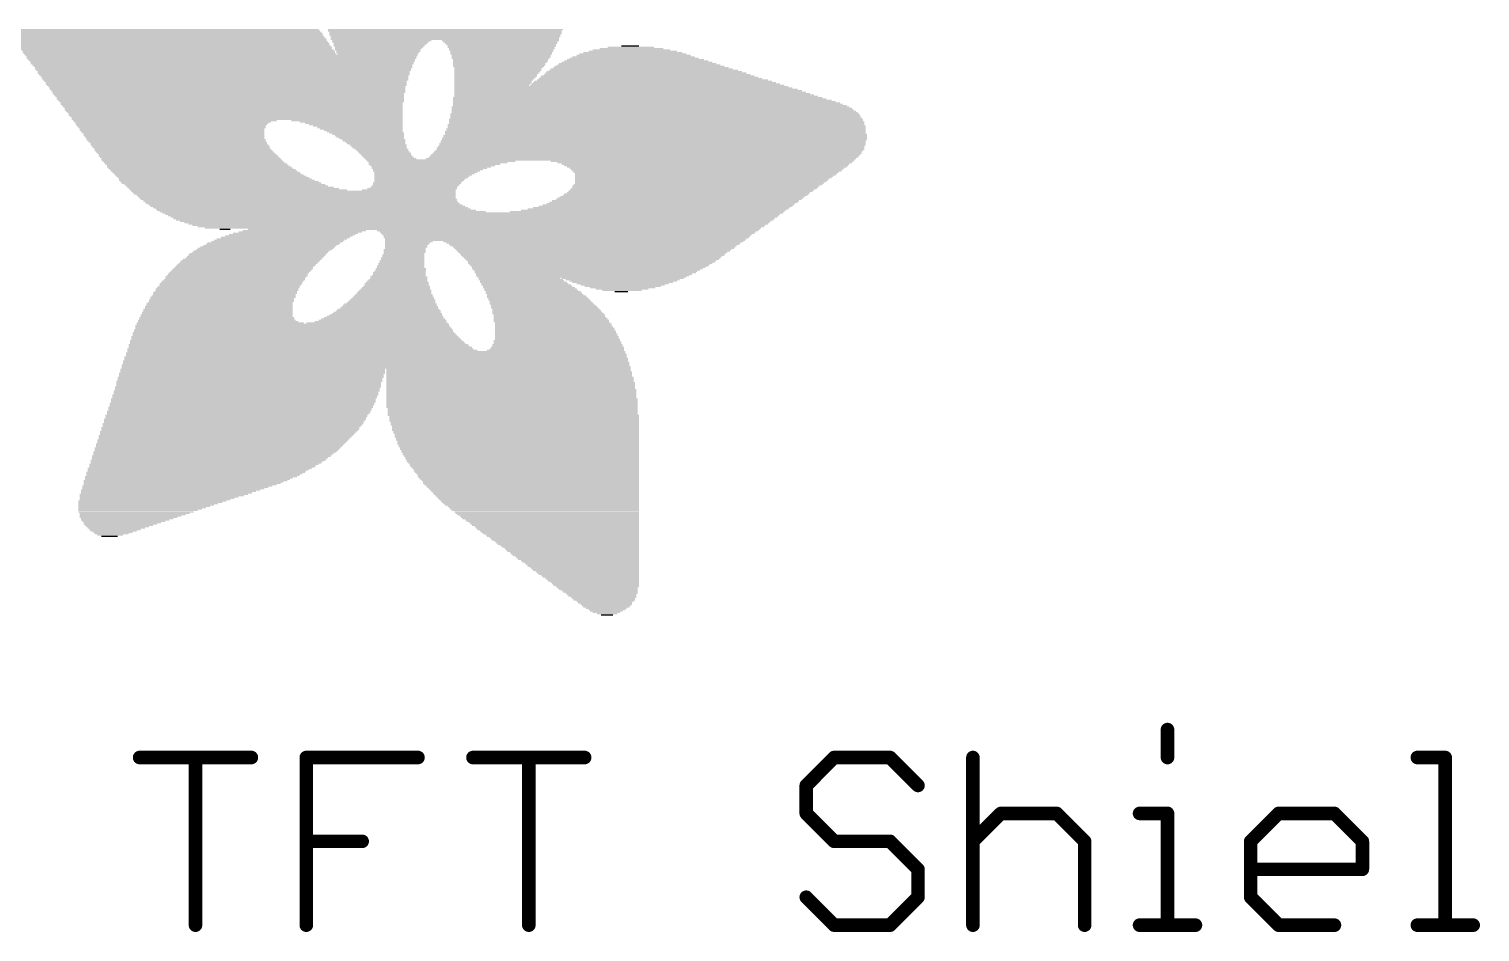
# Model space of a CAD drawing. Extents: x -6.2 to 68.6, y -7.7 to 53.3.
# Drawn here: x 4.11 to 12.25, y 4.32 to 9.38 of the extents above; entities that cross this region are included whole.
import ezdxf

# ---------------------------------------------------------------- set-up
doc = ezdxf.new("R2010")
doc.units = 0
doc.layers.add('21', color=253, linetype='CONTINUOUS')

# ---------------------------------------------------------------- blocks, each defined once
blk = doc.blocks.new('RECT')
blk.add_solid([(-0.5, -0.5), (0.5, -0.5), (-0.5, 0.5), (0.5, 0.5)])

msp = doc.modelspace()

# ---------------------------------------------------------------- linework, layer by layer
at = {"layer": '21', "const_width": 0.0762}
for points in [[(10.4969, 5.4535), (10.4969, 5.2967)], [(4.727, 5.2967), (5.3541, 5.2967)], [(5.0405, 4.3561), (5.0405, 5.2967)], [(5.6625, 4.3561), (5.6625, 5.2967)], [(5.6625, 5.2967), (6.2896, 5.2967)], [(6.5981, 5.2967), (7.2251, 5.2967)], [(6.9116, 4.3561), (6.9116, 5.2967)], [(8.6259, 5.2967), (8.4691, 5.1399)], [(8.9394, 5.2967), (8.6259, 5.2967)], [(9.0962, 5.1399), (8.9394, 5.2967)], [(9.4046, 5.2967), (9.4046, 4.3561)], [(11.8993, 5.2967), (12.0561, 5.2967)], [(12.0561, 5.2967), (12.0561, 4.3561)], [(8.4691, 5.1399), (8.4691, 4.9832)], [(8.4691, 4.9832), (8.6259, 4.8264)], [(9.4046, 4.8264), (9.5614, 4.9832)], [(9.5614, 4.9832), (9.8749, 4.9832)], [(9.8749, 4.9832), (10.0317, 4.8264)], [(10.3401, 4.9832), (10.4969, 4.9832)], [(10.4969, 4.9832), (10.4969, 4.3561)], [(10.9638, 4.8264), (11.1206, 4.9832)], [(11.1206, 4.9832), (11.4341, 4.9832)], [(11.4341, 4.9832), (11.5909, 4.8264)], [(5.6625, 4.8264), (5.9761, 4.8264)], [(8.6259, 4.8264), (8.9394, 4.8264)], [(8.9394, 4.8264), (9.0962, 4.6696)], [(10.0317, 4.8264), (10.0317, 4.3561)], [(10.9638, 4.5129), (10.9638, 4.8264)], [(11.5909, 4.8264), (11.5909, 4.6696)], [(9.0962, 4.6696), (9.0962, 4.5129)], [(11.5909, 4.6696), (10.9638, 4.6696)], [(8.6259, 4.3561), (8.4691, 4.5129)], [(9.0962, 4.5129), (8.9394, 4.3561)], [(11.1206, 4.3561), (10.9638, 4.5129)], [(8.9394, 4.3561), (8.6259, 4.3561)], [(10.3401, 4.3561), (10.6537, 4.3561)], [(11.4341, 4.3561), (11.1206, 4.3561)], [(11.8993, 4.3561), (12.2129, 4.3561)]]:
    msp.add_lwpolyline(points, dxfattribs=at)
at = {"layer": '21', "const_width": 0.0381}
for points in [[(10.5159, 5.4535, 1), (10.4778, 5.4535)], [(4.727, 5.3158, 1), (4.727, 5.2777)], [(5.0596, 5.2967, 1), (5.0215, 5.2967)], [(5.3541, 5.2777, 1), (5.3541, 5.3158)], [(5.6625, 5.3158, 1), (5.6625, 5.2777)], [(5.6816, 5.2967, 1), (5.6435, 5.2967)], [(6.2896, 5.2777, 1), (6.2896, 5.3158)], [(6.5981, 5.3158, 1), (6.5981, 5.2777)], [(6.9306, 5.2967, 1), (6.8925, 5.2967)], [(7.2251, 5.2777, 1), (7.2251, 5.3158)], [(8.6259, 5.3158, 1), (8.6259, 5.2777)], [(8.6393, 5.2832, 1), (8.6124, 5.3102)], [(8.9529, 5.3102, 1), (8.9259, 5.2832)], [(8.9394, 5.2777, 1), (8.9394, 5.3158)], [(9.4237, 5.2967, 1), (9.3856, 5.2967)], [(10.4778, 5.2967, 1), (10.5159, 5.2967)], [(11.8993, 5.3158, 1), (11.8993, 5.2777)], [(12.0751, 5.2967, 1), (12.037, 5.2967)], [(12.0561, 5.2777, 1), (12.0561, 5.3158)], [(8.4881, 5.1399, 1), (8.45, 5.1399)], [(8.4556, 5.1534, 1), (8.4826, 5.1265)], [(9.0827, 5.1265, 1), (9.1096, 5.1534)], [(8.45, 4.9832, 1), (8.4881, 4.9832)], [(8.4826, 4.9966, 1), (8.4556, 4.9697)], [(9.5614, 5.0022, 1), (9.5614, 4.9641)], [(9.5748, 4.9697, 1), (9.5479, 4.9966)], [(9.8884, 4.9966, 1), (9.8614, 4.9697)], [(9.8749, 4.9641, 1), (9.8749, 5.0022)], [(10.3401, 5.0022, 1), (10.3401, 4.9641)], [(10.5159, 4.9832, 1), (10.4778, 4.9832)], [(10.4969, 4.9641, 1), (10.4969, 5.0022)], [(11.1206, 5.0022, 1), (11.1206, 4.9641)], [(11.134, 4.9697, 1), (11.1071, 4.9966)], [(11.4476, 4.9966, 1), (11.4206, 4.9697)], [(11.4341, 4.9641, 1), (11.4341, 5.0022)], [(5.6625, 4.8455, 1), (5.6625, 4.8074)], [(5.9761, 4.8074, 1), (5.9761, 4.8455)], [(8.6259, 4.8455, 1), (8.6259, 4.8074)], [(8.6124, 4.8129, 1), (8.6393, 4.8399)], [(8.9529, 4.8399, 1), (8.9259, 4.8129)], [(8.9394, 4.8074, 1), (8.9394, 4.8455)], [(9.3911, 4.8399, 1), (9.4181, 4.8129)], [(10.0507, 4.8264, 1), (10.0126, 4.8264)], [(10.0182, 4.8129, 1), (10.0451, 4.8399)], [(10.9503, 4.8399, 1), (10.9773, 4.8129)], [(10.9829, 4.8264, 1), (10.9448, 4.8264)], [(11.6099, 4.8264, 1), (11.5718, 4.8264)], [(11.5774, 4.8129, 1), (11.6043, 4.8399)], [(9.1152, 4.6696, 1), (9.0771, 4.6696)], [(9.0827, 4.6562, 1), (9.1096, 4.6831)], [(10.9638, 4.6887, 1), (10.9638, 4.6506)], [(11.5718, 4.6696, 1), (11.6099, 4.6696)], [(11.5909, 4.6506, 1), (11.5909, 4.6887)], [(8.4826, 4.5263, 1), (8.4556, 4.4994)], [(9.0771, 4.5129, 1), (9.1152, 4.5129)], [(9.1096, 4.4994, 1), (9.0827, 4.5263)], [(10.9773, 4.5263, 1), (10.9503, 4.4994)], [(10.9448, 4.5129, 1), (10.9829, 4.5129)], [(5.0215, 4.3561, 1), (5.0596, 4.3561)], [(5.6435, 4.3561, 1), (5.6816, 4.3561)], [(6.8925, 4.3561, 1), (6.9306, 4.3561)], [(8.6259, 4.3752, 1), (8.6259, 4.3371)], [(8.6124, 4.3426, 1), (8.6393, 4.3696)], [(8.9259, 4.3696, 1), (8.9529, 4.3426)], [(8.9394, 4.3371, 1), (8.9394, 4.3752)], [(9.3856, 4.3561, 1), (9.4237, 4.3561)], [(10.0126, 4.3561, 1), (10.0507, 4.3561)], [(10.3401, 4.3752, 1), (10.3401, 4.3371)], [(10.4778, 4.3561, 1), (10.5159, 4.3561)], [(10.6537, 4.3371, 1), (10.6537, 4.3752)], [(11.1206, 4.3752, 1), (11.1206, 4.3371)], [(11.1071, 4.3426, 1), (11.134, 4.3696)], [(11.4341, 4.3371, 1), (11.4341, 4.3752)], [(11.8993, 4.3752, 1), (11.8993, 4.3371)], [(12.037, 4.3561, 1), (12.0751, 4.3561)], [(12.2129, 4.3371, 1), (12.2129, 4.3752)]]:
    msp.add_lwpolyline(points, format="xyb", dxfattribs=at)

# ---------------------------------------------------------------- block references
at = {"layer": '21'}
for p, xscale, yscale in [((4.8552, 9.3802), 1.7526, 0.0076), ((4.8628, 9.3726), 1.7526, 0.0076), ((4.8705, 9.365), 1.7526, 0.0076), ((6.444, 9.3802), 1.3182, 0.0076), ((6.4402, 9.3726), 1.3106, 0.0076), ((6.444, 9.365), 1.303, 0.0076), ((4.8743, 9.3574), 1.7602, 0.0076), ((4.8781, 9.3498), 1.7526, 0.0077), ((4.8857, 9.3421), 1.7526, 0.0076), ((4.8895, 9.3345), 1.7602, 0.0076), ((4.8971, 9.3269), 1.7602, 0.0076), ((4.9009, 9.3193), 1.7526, 0.0076), ((4.9086, 9.3117), 1.7526, 0.0077), ((4.9124, 9.304), 1.7602, 0.0076), ((4.9162, 9.2964), 1.7526, 0.0076), ((4.9238, 9.2888), 1.7526, 0.0076), ((6.444, 9.3574), 1.303, 0.0076), ((6.4402, 9.3498), 1.2954, 0.0077), ((6.444, 9.3421), 1.2878, 0.0076), ((6.4402, 9.3345), 1.2802, 0.0076), ((6.4402, 9.3269), 1.2802, 0.0076), ((6.0859, 9.3193), 0.5563, 0.0076), ((6.0782, 9.3117), 0.541, 0.0077), ((6.0782, 9.304), 0.5258, 0.0076), ((6.0744, 9.2964), 0.5182, 0.0076), ((6.0706, 9.2888), 0.5106, 0.0076), ((6.7526, 9.3193), 0.6554, 0.0076), ((6.7526, 9.3117), 0.64, 0.0077), ((6.7564, 9.304), 0.6324, 0.0076), ((6.7564, 9.2964), 0.6172, 0.0076), ((6.7602, 9.2888), 0.6096, 0.0076), ((7.4803, 9.2888), 0.099, 0.0076), ((4.9314, 9.2812), 1.7526, 0.0076), ((4.9314, 9.2736), 1.7526, 0.0077), ((4.939, 9.2659), 1.7526, 0.0076), ((4.9467, 9.2583), 1.7526, 0.0076), ((4.9467, 9.2507), 1.7526, 0.0076), ((4.9543, 9.2431), 1.7526, 0.0076), ((5.1867, 9.2355), 2.2022, 0.0077), ((5.1867, 9.2278), 2.187, 0.0076), ((5.1867, 9.2202), 2.187, 0.0076), ((5.1867, 9.2126), 2.1717, 0.0076), ((5.1905, 9.205), 2.164, 0.0076), ((6.0668, 9.2736), 0.4876, 0.0077), ((6.063, 9.2659), 0.48, 0.0076), ((6.0707, 9.2812), 0.4953, 0.0076), ((6.0668, 9.2583), 0.4724, 0.0076), ((6.063, 9.2507), 0.4648, 0.0076), ((6.063, 9.2431), 0.4496, 0.0076), ((6.7564, 9.2812), 0.602, 0.0076), ((6.7602, 9.2736), 0.5944, 0.0077), ((6.7564, 9.2659), 0.5868, 0.0076), ((6.7603, 9.2583), 0.5791, 0.0076), ((6.7565, 9.2507), 0.5715, 0.0076), ((6.7565, 9.2431), 0.5715, 0.0076), ((6.7564, 9.2355), 0.5562, 0.0077), ((6.7564, 9.2278), 0.5562, 0.0076), ((6.7526, 9.2202), 0.5486, 0.0076), ((6.7526, 9.2126), 0.5334, 0.0076), ((6.7526, 9.205), 0.5334, 0.0076), ((7.5146, 9.205), 0.8078, 0.0076), ((7.5108, 9.2126), 0.7696, 0.0076), ((7.5032, 9.2202), 0.7239, 0.0076), ((7.4994, 9.2278), 0.6858, 0.0076), ((7.4994, 9.2355), 0.6401, 0.0077), ((7.4956, 9.2431), 0.6019, 0.0076), ((7.4956, 9.2507), 0.5563, 0.0076), ((7.4956, 9.2583), 0.4953, 0.0076), ((7.488, 9.2659), 0.4343, 0.0076), ((7.488, 9.2736), 0.3581, 0.0077), ((7.4842, 9.2812), 0.2591, 0.0076), ((5.1905, 9.1974), 2.1488, 0.0077), ((5.1905, 9.1897), 2.1488, 0.0076), ((5.1905, 9.1821), 2.1336, 0.0076), ((5.1943, 9.1745), 2.126, 0.0076), ((5.1981, 9.1669), 2.1184, 0.0076), ((5.1943, 9.1593), 2.1108, 0.0077), ((5.1982, 9.1516), 2.1031, 0.0076), ((5.1982, 9.144), 2.0879, 0.0076), ((5.1982, 9.1364), 2.0879, 0.0076), ((5.202, 9.1288), 2.0803, 0.0076), ((5.2019, 9.1212), 2.065, 0.0077), ((6.7488, 9.1974), 0.5258, 0.0077), ((6.745, 9.1897), 0.5182, 0.0076), ((6.745, 9.1821), 0.5182, 0.0076), ((6.7412, 9.1745), 0.5105, 0.0076), ((6.7412, 9.1669), 0.4953, 0.0076), ((6.7374, 9.1593), 0.4877, 0.0077), ((6.7374, 9.1516), 0.4877, 0.0076), ((6.7336, 9.144), 0.4801, 0.0076), ((6.7298, 9.1364), 0.4725, 0.0076), ((6.7259, 9.1288), 0.4648, 0.0076), ((6.7259, 9.1212), 0.4648, 0.0077), ((7.5794, 9.1212), 1.1963, 0.0077), ((7.5756, 9.1288), 1.1583, 0.0076), ((7.568, 9.1364), 1.1277, 0.0076), ((7.5604, 9.144), 1.0973, 0.0076), ((7.5565, 9.1516), 1.0592, 0.0076), ((7.5451, 9.1593), 1.0211, 0.0077), ((7.5413, 9.1669), 0.983, 0.0076), ((7.5337, 9.1745), 0.9525, 0.0076), ((7.5298, 9.1821), 0.9144, 0.0076), ((7.5223, 9.1897), 0.8839, 0.0076), ((7.5184, 9.1974), 0.8458, 0.0077), ((5.2057, 9.1135), 2.0574, 0.0076), ((5.2057, 9.1059), 2.0574, 0.0076), ((5.2096, 9.0983), 2.0497, 0.0076), ((5.2096, 9.0907), 2.0345, 0.0076), ((5.2134, 9.0831), 2.0269, 0.0077), ((5.2134, 9.0754), 2.0269, 0.0076), ((5.2172, 9.0678), 2.0193, 0.0076), ((5.2172, 9.0602), 2.0041, 0.0076), ((5.221, 9.0526), 1.9964, 0.0076), ((5.221, 9.045), 1.9964, 0.0077), ((5.2248, 9.0373), 1.9888, 0.0076), ((6.7221, 9.1135), 0.4572, 0.0076), ((6.7183, 9.1059), 0.4496, 0.0076), ((6.7145, 9.0983), 0.442, 0.0076), ((6.7107, 9.0907), 0.4344, 0.0076), ((6.7107, 9.0831), 0.4344, 0.0077), ((6.7069, 9.0754), 0.4267, 0.0076), ((6.7031, 9.0678), 0.4191, 0.0076), ((7.4308, 9.0602), 1.8745, 0.0076), ((7.4422, 9.0526), 1.8974, 0.0076), ((7.4575, 9.045), 1.9279, 0.0077), ((7.4689, 9.0373), 1.9507, 0.0076), ((7.6327, 9.0678), 1.425, 0.0076), ((7.6251, 9.0754), 1.3944, 0.0076), ((7.6175, 9.0831), 1.364, 0.0077), ((7.6099, 9.0907), 1.3335, 0.0076), ((7.606, 9.0983), 1.2954, 0.0076), ((7.5947, 9.1059), 1.2573, 0.0076), ((7.587, 9.1135), 1.2268, 0.0076), ((5.2286, 9.0297), 1.9812, 0.0076), ((5.2248, 9.0221), 1.9736, 0.0076), ((5.2286, 9.0145), 1.966, 0.0076), ((5.2324, 9.0069), 1.9584, 0.0077), ((5.2363, 8.9992), 1.9507, 0.0076), ((5.2363, 8.9916), 1.9507, 0.0076), ((5.2401, 8.984), 1.9431, 0.0076), ((5.2439, 8.9764), 1.9355, 0.0076), ((5.2439, 8.9688), 1.9203, 0.0077), ((5.2439, 8.9611), 1.9203, 0.0076), ((7.5222, 8.9992), 2.0726, 0.0076), ((7.5337, 8.9916), 2.0955, 0.0076), ((7.5489, 8.984), 2.126, 0.0076), ((7.5603, 8.9764), 2.1488, 0.0076), ((7.5718, 8.9688), 2.1717, 0.0077), ((7.5794, 8.9611), 2.1869, 0.0076), ((7.4803, 9.0297), 1.9736, 0.0076), ((7.4918, 9.0221), 1.9965, 0.0076), ((7.5032, 9.0145), 2.0193, 0.0076), ((7.5146, 9.0069), 2.0422, 0.0077), ((5.2477, 8.9535), 1.9127, 0.0076), ((5.2515, 8.9459), 1.905, 0.0076), ((5.2553, 8.9383), 1.8974, 0.0076), ((5.2553, 8.9306), 1.8974, 0.0077), ((5.2591, 8.923), 1.8898, 0.0076), ((5.2629, 8.9154), 1.8822, 0.0076), ((5.2667, 8.9078), 1.8746, 0.0076), ((5.2667, 8.9002), 1.8746, 0.0076), ((5.2706, 8.8925), 1.8669, 0.0077), ((5.2744, 8.8849), 1.8593, 0.0076), ((5.2744, 8.8773), 1.8593, 0.0076), ((7.6251, 8.8773), 2.3241, 0.0076), ((7.6175, 8.9078), 2.2936, 0.0076), ((7.6213, 8.9002), 2.3012, 0.0076), ((7.6213, 8.8925), 2.3012, 0.0077), ((7.6251, 8.8849), 2.3088, 0.0076), ((7.5946, 8.9459), 2.2326, 0.0076), ((7.6023, 8.9383), 2.2479, 0.0076), ((7.6061, 8.9306), 2.2555, 0.0077), ((7.6137, 8.923), 2.2707, 0.0076), ((7.6175, 8.9154), 2.2784, 0.0076), ((7.5908, 8.9535), 2.2098, 0.0076), ((4.9238, 8.8697), 1.143, 0.0076), ((4.9123, 8.8621), 1.1049, 0.0076), ((4.9085, 8.8544), 1.0821, 0.0077), ((4.9047, 8.8468), 1.0745, 0.0076), ((4.9047, 8.8392), 1.0591, 0.0076), ((4.9085, 8.8316), 1.0515, 0.0076), ((4.9085, 8.824), 1.0363, 0.0076), ((4.9085, 8.8163), 1.0363, 0.0077), ((4.9123, 8.8087), 1.0287, 0.0076), ((4.9162, 8.8011), 1.0211, 0.0076), ((4.92, 8.7935), 1.0134, 0.0076), ((5.8916, 8.8697), 0.6249, 0.0076), ((5.9144, 8.8621), 0.5792, 0.0076), ((5.9297, 8.8544), 0.5487, 0.0077), ((5.9411, 8.8468), 0.5258, 0.0076), ((5.9525, 8.8392), 0.503, 0.0076), ((5.964, 8.8316), 0.4801, 0.0076), ((5.9716, 8.824), 0.4649, 0.0076), ((5.983, 8.8163), 0.442, 0.0077), ((5.9906, 8.8087), 0.4268, 0.0076), ((6.0021, 8.8011), 0.4191, 0.0076), ((6.0097, 8.7935), 0.4039, 0.0076), ((7.6213, 8.8087), 2.3622, 0.0076), ((7.6213, 8.8011), 2.3622, 0.0076), ((7.6251, 8.7935), 2.3698, 0.0076), ((7.6251, 8.824), 2.3546, 0.0076), ((7.6251, 8.8163), 2.3546, 0.0077), ((7.6251, 8.8468), 2.3394, 0.0076), ((7.6289, 8.8392), 2.347, 0.0076), ((7.6289, 8.8316), 2.347, 0.0076), ((7.6251, 8.8697), 2.3241, 0.0076), ((7.6289, 8.8621), 2.3318, 0.0076), ((7.6289, 8.8544), 2.3318, 0.0077), ((4.92, 8.7859), 1.0134, 0.0076), ((4.9238, 8.7782), 1.0058, 0.0077), ((4.9276, 8.7706), 0.9982, 0.0076), ((4.9314, 8.763), 1.0058, 0.0076), ((4.9352, 8.7554), 0.9982, 0.0076), ((4.9428, 8.7478), 0.9983, 0.0076), ((4.9467, 8.7401), 0.9906, 0.0077), ((4.9505, 8.7325), 0.9982, 0.0076), ((4.9581, 8.7249), 0.9982, 0.0076), ((4.9619, 8.7173), 0.9906, 0.0076), ((6.0173, 8.7859), 0.3886, 0.0076), ((6.0211, 8.7782), 0.381, 0.0077), ((6.0287, 8.7706), 0.3658, 0.0076), ((6.0402, 8.763), 0.3581, 0.0076), ((6.044, 8.7554), 0.3505, 0.0076), ((6.0516, 8.7478), 0.3353, 0.0076), ((6.0554, 8.7401), 0.3277, 0.0077), ((6.0668, 8.7325), 0.32, 0.0076), ((6.0706, 8.7249), 0.3124, 0.0076), ((6.0744, 8.7173), 0.3048, 0.0076), ((7.5947, 8.7173), 2.4003, 0.0076), ((7.5985, 8.7249), 2.3927, 0.0076), ((7.6061, 8.7401), 2.3927, 0.0077), ((7.6061, 8.7325), 2.3927, 0.0076), ((7.6099, 8.7554), 2.3851, 0.0076), ((7.6099, 8.7478), 2.3851, 0.0076), ((7.6175, 8.7706), 2.3851, 0.0076), ((7.6175, 8.763), 2.3851, 0.0076), ((7.6213, 8.7859), 2.3774, 0.0076), ((7.6213, 8.7782), 2.3774, 0.0077), ((4.9695, 8.7097), 0.9906, 0.0076), ((4.9733, 8.702), 0.9982, 0.0077), ((4.9809, 8.6944), 0.9983, 0.0076), ((4.9886, 8.6868), 0.9982, 0.0076), ((4.9962, 8.6792), 0.9982, 0.0076), ((5, 8.6716), 1.0058, 0.0076), ((5.0076, 8.6639), 1.0058, 0.0077), ((5.0152, 8.6563), 1.0059, 0.0076), ((5.0191, 8.6487), 1.0135, 0.0076), ((5.0267, 8.6411), 1.0135, 0.0076), ((5.0343, 8.6335), 1.0134, 0.0076), ((6.0859, 8.7097), 0.2971, 0.0076), ((6.0897, 8.702), 0.2895, 0.0077), ((6.0973, 8.6944), 0.2896, 0.0076), ((6.1049, 8.6868), 0.2896, 0.0076), ((6.1087, 8.6792), 0.282, 0.0076), ((6.1164, 8.6716), 0.2819, 0.0076), ((6.124, 8.6639), 0.2819, 0.0077), ((6.1354, 8.6563), 0.2896, 0.0076), ((7.3698, 8.6487), 2.7432, 0.0076), ((6.4211, 8.6411), 0.8306, 0.0076), ((6.4021, 8.6335), 0.7772, 0.0076), ((7.5413, 8.6563), 2.4155, 0.0076), ((7.5527, 8.6639), 2.408, 0.0077), ((7.5604, 8.6716), 2.4079, 0.0076), ((7.568, 8.6792), 2.4079, 0.0076), ((7.5756, 8.6868), 2.4079, 0.0076), ((7.5794, 8.6944), 2.4003, 0.0076), ((7.587, 8.702), 2.4003, 0.0077), ((7.5947, 8.7097), 2.4003, 0.0076), ((7.8841, 8.6411), 1.6993, 0.0076), ((7.8994, 8.6335), 1.6536, 0.0076), ((5.0457, 8.6258), 1.0211, 0.0077), ((5.0534, 8.6182), 1.0211, 0.0076), ((5.061, 8.6106), 1.0363, 0.0076), ((5.0686, 8.603), 1.0363, 0.0076), ((5.08, 8.5954), 1.044, 0.0076), ((5.0877, 8.5877), 1.0439, 0.0077), ((5.0991, 8.5801), 1.0515, 0.0076), ((5.1067, 8.5725), 1.0516, 0.0076), ((5.1181, 8.5649), 1.0592, 0.0076), ((5.1295, 8.5573), 1.0668, 0.0076), ((5.141, 8.5496), 1.0744, 0.0077), ((6.383, 8.6258), 0.7391, 0.0077), ((6.3716, 8.6182), 0.701, 0.0076), ((6.3525, 8.603), 0.6477, 0.0076), ((6.364, 8.6106), 0.6706, 0.0076), ((6.3449, 8.5954), 0.6172, 0.0076), ((6.3373, 8.5877), 0.602, 0.0077), ((6.3258, 8.5725), 0.5639, 0.0076), ((6.3182, 8.5649), 0.5487, 0.0076), ((6.3335, 8.5801), 0.5792, 0.0076), ((6.3106, 8.5573), 0.5334, 0.0076), ((6.3068, 8.5496), 0.5258, 0.0077), ((7.9032, 8.6258), 1.6154, 0.0077), ((7.907, 8.6182), 1.5926, 0.0076), ((7.9108, 8.6106), 1.5697, 0.0076), ((7.9108, 8.603), 1.5393, 0.0076), ((7.9108, 8.5954), 1.524, 0.0076), ((7.9108, 8.5877), 1.5087, 0.0077), ((7.9071, 8.5801), 1.4859, 0.0076), ((7.9071, 8.5725), 1.4707, 0.0076), ((7.9032, 8.5649), 1.463, 0.0076), ((7.8956, 8.5573), 1.4478, 0.0076), ((7.8918, 8.5496), 1.4402, 0.0077), ((5.1524, 8.542), 1.082, 0.0076), ((5.1601, 8.5344), 1.0973, 0.0076), ((5.1753, 8.5268), 1.1125, 0.0076), ((5.1867, 8.5192), 1.1202, 0.0076), ((5.2058, 8.5115), 1.1277, 0.0077), ((5.2172, 8.5039), 1.1354, 0.0076), ((5.2362, 8.4963), 1.1582, 0.0076), ((5.2553, 8.4887), 1.1811, 0.0076), ((5.2819, 8.4811), 1.2192, 0.0076), ((5.5906, 8.4734), 1.8211, 0.0077), ((6.2383, 8.4811), 0.5257, 0.0076), ((6.2573, 8.4887), 0.503, 0.0076), ((6.265, 8.4963), 0.4877, 0.0076), ((6.2726, 8.5039), 0.4877, 0.0076), ((6.2839, 8.5192), 0.4953, 0.0076), ((6.2801, 8.5115), 0.4877, 0.0077), ((6.2915, 8.5268), 0.4953, 0.0076), ((6.2992, 8.542), 0.5106, 0.0076), ((6.2954, 8.5344), 0.503, 0.0076), ((7.8194, 8.4734), 1.3716, 0.0077), ((7.827, 8.4811), 1.3716, 0.0076), ((7.8385, 8.4887), 1.3793, 0.0076), ((7.8499, 8.5039), 1.3868, 0.0076), ((7.8461, 8.4963), 1.3792, 0.0076), ((7.8613, 8.5115), 1.3944, 0.0077), ((7.8841, 8.542), 1.4249, 0.0076), ((7.8803, 8.5344), 1.4173, 0.0076), ((7.8765, 8.5268), 1.4097, 0.0076), ((7.869, 8.5192), 1.3945, 0.0076), ((5.5944, 8.4658), 1.8135, 0.0076), ((5.5982, 8.4582), 1.8059, 0.0076), ((5.6058, 8.4506), 1.7907, 0.0076), ((5.6096, 8.443), 1.783, 0.0076), ((5.6134, 8.4353), 1.7754, 0.0077), ((5.6211, 8.4277), 1.7755, 0.0076), ((5.6287, 8.4201), 1.7603, 0.0076), ((5.6363, 8.4125), 1.7602, 0.0076), ((5.6439, 8.4049), 1.7602, 0.0076), ((5.6591, 8.3972), 1.7602, 0.0077), ((5.6706, 8.3896), 1.7679, 0.0076), ((7.6785, 8.3896), 1.4249, 0.0076), ((7.6937, 8.3972), 1.4097, 0.0077), ((7.7089, 8.4049), 1.3944, 0.0076), ((7.7242, 8.4125), 1.3945, 0.0076), ((7.7356, 8.4201), 1.3868, 0.0076), ((7.7546, 8.4277), 1.3792, 0.0076), ((7.7623, 8.4353), 1.3793, 0.0077), ((7.7737, 8.443), 1.3716, 0.0076), ((7.7889, 8.4506), 1.3716, 0.0076), ((7.7965, 8.4582), 1.3716, 0.0076), ((7.808, 8.4658), 1.364, 0.0076), ((5.6858, 8.382), 1.7678, 0.0076), ((5.7011, 8.3744), 1.7679, 0.0076), ((5.7201, 8.3668), 1.7907, 0.0076), ((5.7544, 8.3591), 1.8288, 0.0077), ((6.5964, 8.3515), 3.4824, 0.0076), ((6.5964, 8.3439), 3.4518, 0.0076), ((6.6002, 8.3363), 3.429, 0.0076), ((6.604, 8.3287), 3.4062, 0.0076), ((6.604, 8.321), 3.3756, 0.0077), ((6.6078, 8.3134), 3.3528, 0.0076), ((6.6117, 8.3058), 3.3147, 0.0076), ((7.5756, 8.3591), 1.5393, 0.0077), ((7.6099, 8.3668), 1.4859, 0.0076), ((7.6365, 8.3744), 1.463, 0.0076), ((7.6556, 8.382), 1.4402, 0.0076), ((6.6193, 8.2982), 3.2843, 0.0076), ((6.6269, 8.2906), 3.2537, 0.0076), ((6.6307, 8.2829), 3.2156, 0.0077), ((6.6421, 8.2753), 3.1776, 0.0076), ((6.6535, 8.2677), 3.1242, 0.0076), ((5.2058, 8.2601), 0.0609, 0.0076), ((5.583, 8.2296), 0.7087, 0.0076), ((5.602, 8.2372), 0.701, 0.0076), ((5.6287, 8.2448), 0.6935, 0.0077), ((5.6515, 8.2525), 0.6934, 0.0076), ((6.7717, 8.2601), 2.8727, 0.0076), ((7.1298, 8.2525), 2.1412, 0.0076), ((7.1298, 8.2448), 2.1108, 0.0077), ((7.1298, 8.2372), 2.0955, 0.0076), ((7.126, 8.2296), 2.0726, 0.0076), ((5.4267, 8.1458), 0.762, 0.0076), ((5.4343, 8.1534), 0.762, 0.0076), ((5.4458, 8.161), 0.7544, 0.0076), ((5.4572, 8.1686), 0.7468, 0.0077), ((5.4725, 8.1763), 0.7467, 0.0076), ((5.4801, 8.1839), 0.7467, 0.0076), ((5.4991, 8.1915), 0.7392, 0.0076), ((5.5106, 8.1991), 0.7315, 0.0076), ((5.5258, 8.2067), 0.7315, 0.0077), ((5.5449, 8.2144), 0.7239, 0.0076), ((5.5639, 8.222), 0.7163, 0.0076), ((7.126, 8.222), 2.0574, 0.0076), ((7.1222, 8.2144), 2.0498, 0.0076), ((6.2154, 8.1458), 0.2362, 0.0076), ((6.2383, 8.1915), 0.2667, 0.0076), ((6.2307, 8.1839), 0.2515, 0.0076), ((6.2268, 8.1763), 0.2438, 0.0076), ((6.223, 8.1686), 0.2362, 0.0077), ((6.223, 8.161), 0.2362, 0.0076), ((6.2192, 8.1534), 0.2286, 0.0076), ((7.1184, 8.2067), 2.0269, 0.0077), ((7.1146, 8.1991), 2.0193, 0.0076), ((7.2746, 8.1915), 1.684, 0.0076), ((7.2746, 8.1839), 1.6535, 0.0076), ((7.2784, 8.1763), 1.6307, 0.0076), ((7.2746, 8.1686), 1.6078, 0.0077), ((7.2784, 8.161), 1.585, 0.0076), ((7.2784, 8.1534), 1.5697, 0.0076), ((7.2746, 8.1458), 1.5469, 0.0076), ((5.3277, 8.062), 0.7773, 0.0076), ((5.3353, 8.0696), 0.7772, 0.0076), ((5.3429, 8.0772), 0.7772, 0.0076), ((5.3505, 8.0848), 0.7772, 0.0076), ((5.3582, 8.0925), 0.7773, 0.0077), ((5.3696, 8.1001), 0.7696, 0.0076), ((5.3772, 8.1077), 0.7696, 0.0076), ((5.3848, 8.1153), 0.7696, 0.0076), ((5.3924, 8.1229), 0.7696, 0.0076), ((5.4039, 8.1306), 0.762, 0.0077), ((5.4115, 8.1382), 0.762, 0.0076), ((6.1964, 8.0696), 0.2591, 0.0076), ((6.1964, 8.062), 0.2591, 0.0076), ((6.2002, 8.0848), 0.2515, 0.0076), ((6.2002, 8.0772), 0.2515, 0.0076), ((6.2039, 8.1001), 0.2439, 0.0076), ((6.2039, 8.0925), 0.2439, 0.0077), ((6.2078, 8.1153), 0.2362, 0.0076), ((6.2078, 8.1077), 0.2362, 0.0076), ((6.2154, 8.1382), 0.2362, 0.0076), ((6.2154, 8.1306), 0.2362, 0.0077), ((6.2116, 8.1229), 0.2286, 0.0076), ((7.2746, 8.1382), 1.5316, 0.0076), ((7.2708, 8.1306), 1.5087, 0.0077), ((7.2708, 8.1229), 1.4935, 0.0076), ((7.2708, 8.1153), 1.4783, 0.0076), ((7.267, 8.1077), 1.4555, 0.0076), ((7.267, 8.1001), 1.4401, 0.0076), ((7.267, 8.0925), 1.4249, 0.0077), ((7.2632, 8.0848), 1.4021, 0.0076), ((7.2632, 8.0772), 1.3869, 0.0076), ((7.2555, 8.0696), 1.3716, 0.0076), ((7.2517, 8.062), 1.3488, 0.0076), ((5.2667, 7.9934), 0.7924, 0.0076), ((5.2629, 7.9858), 0.7848, 0.0076), ((5.2744, 8.001), 0.7925, 0.0076), ((5.2782, 8.0086), 0.7849, 0.0076), ((5.2858, 8.0163), 0.7849, 0.0077), ((5.2934, 8.0239), 0.7849, 0.0076), ((5.301, 8.0315), 0.7848, 0.0076), ((5.3086, 8.0391), 0.7848, 0.0076), ((5.3124, 8.0467), 0.7772, 0.0076), ((5.3201, 8.0544), 0.7773, 0.0077), ((6.1811, 7.9934), 0.32, 0.0076), ((6.1811, 7.9858), 0.32, 0.0076), ((6.1811, 8.001), 0.3048, 0.0076), ((6.1849, 8.0163), 0.2972, 0.0077), ((6.1849, 8.0086), 0.2972, 0.0076), ((6.1887, 8.0239), 0.2896, 0.0076), ((6.1926, 8.0391), 0.2819, 0.0076), ((6.1926, 8.0315), 0.2819, 0.0076), ((6.1926, 8.0544), 0.2667, 0.0077), ((6.1926, 8.0467), 0.2667, 0.0076), ((7.2518, 8.0544), 1.3335, 0.0077), ((7.2479, 8.0467), 1.3106, 0.0076), ((7.2403, 8.0391), 1.2954, 0.0076), ((7.2365, 8.0315), 1.2725, 0.0076), ((7.2327, 8.0239), 1.2497, 0.0076), ((7.2289, 8.0163), 1.2421, 0.0077), ((7.2212, 8.0086), 1.2116, 0.0076), ((7.2136, 8.001), 1.1964, 0.0076), ((7.2098, 7.9934), 1.1734, 0.0076), ((6.8593, 7.9858), 0.4572, 0.0076), ((7.4384, 7.9858), 0.6858, 0.0076), ((5.2058, 7.902), 0.8077, 0.0077), ((5.2096, 7.9096), 0.8001, 0.0076), ((5.2172, 7.9248), 0.8001, 0.0076), ((5.2172, 7.9172), 0.8001, 0.0076), ((5.2248, 7.9324), 0.8001, 0.0076), ((5.2286, 7.9401), 0.7924, 0.0077), ((5.2401, 7.9553), 0.8001, 0.0076), ((5.2363, 7.9477), 0.7925, 0.0076), ((5.2439, 7.9629), 0.7925, 0.0076), ((5.2515, 7.9705), 0.7925, 0.0076), ((5.2591, 7.9782), 0.7925, 0.0077), ((6.1545, 7.902), 0.4191, 0.0077), ((6.1583, 7.9096), 0.4115, 0.0076), ((6.1621, 7.9172), 0.4039, 0.0076), ((6.1621, 7.9248), 0.3887, 0.0076), ((6.1659, 7.9324), 0.381, 0.0076), ((6.1697, 7.9401), 0.3734, 0.0077), ((6.1696, 7.9553), 0.3581, 0.0076), ((6.1696, 7.9477), 0.3581, 0.0076), ((6.1734, 7.9629), 0.3505, 0.0076), ((6.1734, 7.9705), 0.3353, 0.0076), ((6.1773, 7.9782), 0.3276, 0.0077), ((6.8669, 7.9782), 0.4724, 0.0077), ((6.8745, 7.9705), 0.4724, 0.0076), ((6.8822, 7.9629), 0.4877, 0.0076), ((6.8898, 7.9553), 0.4877, 0.0076), ((6.8974, 7.9477), 0.5029, 0.0076), ((6.905, 7.9401), 0.503, 0.0077), ((6.9126, 7.9324), 0.5182, 0.0076), ((6.9203, 7.9248), 0.5181, 0.0076), ((6.9241, 7.9172), 0.5257, 0.0076), ((6.9355, 7.9096), 0.5334, 0.0076), ((6.9393, 7.902), 0.541, 0.0077), ((7.4384, 7.9782), 0.64, 0.0077), ((7.4422, 7.9705), 0.602, 0.0076), ((7.4384, 7.9629), 0.5638, 0.0076), ((7.4384, 7.9553), 0.5182, 0.0076), ((7.4384, 7.9477), 0.4724, 0.0076), ((7.4384, 7.9401), 0.4268, 0.0077), ((7.4384, 7.9324), 0.3658, 0.0076), ((7.4346, 7.9248), 0.2972, 0.0076), ((7.4346, 7.9172), 0.221, 0.0076), ((7.4308, 7.9096), 0.0762, 0.0076), ((5.1715, 7.8258), 0.8305, 0.0077), ((5.1715, 7.8181), 0.8305, 0.0076), ((5.1753, 7.841), 0.8229, 0.0076), ((5.1753, 7.8334), 0.8229, 0.0076), ((5.1791, 7.8486), 0.8153, 0.0076), ((5.1867, 7.8639), 0.8154, 0.0077), ((5.1867, 7.8562), 0.8154, 0.0076), ((5.1943, 7.8791), 0.8154, 0.0076), ((5.1905, 7.8715), 0.8078, 0.0076), ((5.1982, 7.8867), 0.8077, 0.0076), ((5.202, 7.8943), 0.8001, 0.0076), ((6.1278, 7.8181), 0.5487, 0.0076), ((6.1316, 7.8258), 0.541, 0.0077), ((6.1316, 7.8334), 0.5258, 0.0076), ((6.1354, 7.841), 0.5182, 0.0076), ((6.1391, 7.8486), 0.4953, 0.0076), ((6.143, 7.8562), 0.4876, 0.0076), ((6.1468, 7.8639), 0.48, 0.0077), ((6.1468, 7.8715), 0.4648, 0.0076), ((6.1506, 7.8791), 0.4572, 0.0076), ((6.1506, 7.8867), 0.442, 0.0076), ((6.1545, 7.8943), 0.4343, 0.0076), ((6.9469, 7.8943), 0.541, 0.0076), ((6.9546, 7.8867), 0.5563, 0.0076), ((6.9584, 7.8791), 0.5639, 0.0076), ((6.966, 7.8715), 0.5639, 0.0076), ((6.9698, 7.8639), 0.5715, 0.0077), ((6.9812, 7.8486), 0.5792, 0.0076), ((6.985, 7.841), 0.5868, 0.0076), ((6.9774, 7.8562), 0.5715, 0.0076), ((6.9927, 7.8334), 0.5867, 0.0076), ((6.9965, 7.8258), 0.5943, 0.0077), ((7.0003, 7.8181), 0.6019, 0.0076), ((5.1791, 7.7343), 0.9373, 0.0076), ((5.1601, 7.7496), 0.8839, 0.0077), ((5.1677, 7.7419), 0.8991, 0.0076), ((5.1601, 7.7648), 0.8687, 0.0076), ((5.1601, 7.7572), 0.8687, 0.0076), ((5.16, 7.78), 0.8534, 0.0076), ((5.16, 7.7724), 0.8534, 0.0076), ((5.1638, 7.7953), 0.8458, 0.0076), ((5.1638, 7.7877), 0.8458, 0.0077), ((5.1676, 7.8105), 0.8382, 0.0076), ((5.1676, 7.8029), 0.8382, 0.0076), ((6.0592, 7.7343), 0.7925, 0.0076), ((6.0783, 7.7419), 0.7391, 0.0076), ((6.0897, 7.7496), 0.7163, 0.0077), ((6.0935, 7.7572), 0.6934, 0.0076), ((6.0973, 7.7648), 0.6706, 0.0076), ((6.1049, 7.7724), 0.6554, 0.0076), ((6.1087, 7.78), 0.6324, 0.0076), ((6.1163, 7.7877), 0.6172, 0.0077), ((6.1163, 7.7953), 0.602, 0.0076), ((6.124, 7.8029), 0.5867, 0.0076), ((6.124, 7.8105), 0.5715, 0.0076), ((7.0079, 7.8105), 0.602, 0.0076), ((7.0117, 7.8029), 0.6096, 0.0076), ((7.0155, 7.7953), 0.6172, 0.0076), ((7.0193, 7.7877), 0.6248, 0.0077), ((7.0269, 7.78), 0.6248, 0.0076), ((7.0269, 7.7724), 0.6248, 0.0076), ((7.0308, 7.7648), 0.6325, 0.0076), ((7.0346, 7.7572), 0.6401, 0.0076), ((7.0384, 7.7496), 0.6477, 0.0077), ((7.0384, 7.7419), 0.6477, 0.0076), ((7.046, 7.7343), 0.6477, 0.0076), ((5.5982, 7.6581), 1.8364, 0.0076), ((5.5982, 7.6657), 1.8212, 0.0076), ((5.5906, 7.681), 1.8059, 0.0076), ((5.5944, 7.6734), 1.8135, 0.0077), ((5.5906, 7.6962), 1.7907, 0.0076), ((5.5906, 7.6886), 1.7907, 0.0076), ((5.5829, 7.7191), 1.7602, 0.0076), ((5.5868, 7.7115), 1.7679, 0.0077), ((5.5906, 7.7038), 1.7755, 0.0076), ((5.5867, 7.7267), 1.7526, 0.0076), ((7.0536, 7.7115), 0.663, 0.0077), ((7.0574, 7.7038), 0.6706, 0.0076), ((7.0574, 7.6962), 0.6706, 0.0076), ((7.0612, 7.6886), 0.6782, 0.0076), ((7.0612, 7.681), 0.6782, 0.0076), ((7.065, 7.6734), 0.6858, 0.0077), ((7.065, 7.6657), 0.6858, 0.0076), ((7.0688, 7.6581), 0.6934, 0.0076), ((7.0498, 7.7267), 0.6553, 0.0076), ((7.0498, 7.7191), 0.6553, 0.0076), ((5.6401, 7.5819), 1.966, 0.0076), ((6.0554, 7.5743), 2.7965, 0.0076), ((5.6287, 7.5895), 1.9431, 0.0076), ((5.6172, 7.6124), 1.905, 0.0076), ((5.621, 7.6048), 1.9126, 0.0076), ((5.6287, 7.5972), 1.9279, 0.0077), ((5.6096, 7.6276), 1.8746, 0.0076), ((5.6134, 7.62), 1.8822, 0.0076), ((5.6058, 7.6353), 1.8669, 0.0077), ((5.602, 7.6505), 1.844, 0.0076), ((5.6058, 7.6429), 1.8516, 0.0076), ((7.0612, 7.5819), 0.7696, 0.0076), ((7.0688, 7.5895), 0.7544, 0.0076), ((7.0727, 7.5972), 0.7467, 0.0077), ((7.0727, 7.6124), 0.7315, 0.0076), ((7.0727, 7.6048), 0.7315, 0.0076), ((7.0689, 7.6353), 0.7087, 0.0077), ((7.0727, 7.6276), 0.7163, 0.0076), ((7.0727, 7.62), 0.7163, 0.0076), ((7.0688, 7.6505), 0.6934, 0.0076), ((7.0727, 7.6429), 0.7011, 0.0076), ((6.0516, 7.4981), 2.8499, 0.0076), ((6.0554, 7.4905), 2.8575, 0.0076), ((6.0516, 7.521), 2.8347, 0.0077), ((6.0554, 7.5133), 2.8423, 0.0076), ((6.0554, 7.5057), 2.8423, 0.0076), ((6.0516, 7.5438), 2.8194, 0.0076), ((6.0554, 7.5362), 2.827, 0.0076), ((6.0554, 7.5286), 2.827, 0.0076), ((6.0516, 7.5667), 2.8041, 0.0076), ((6.0554, 7.5591), 2.8118, 0.0077), ((6.0554, 7.5514), 2.8118, 0.0076), ((5.3506, 7.4295), 1.4935, 0.0076), ((5.3468, 7.4219), 1.4859, 0.0076), ((5.3468, 7.4143), 1.4859, 0.0076), ((5.3582, 7.4524), 1.4935, 0.0076), ((5.3544, 7.4447), 1.4859, 0.0077), ((5.3544, 7.4371), 1.4859, 0.0076), ((5.362, 7.4752), 1.4859, 0.0076), ((5.362, 7.4676), 1.4859, 0.0076), ((5.362, 7.46), 1.4859, 0.0076), ((6.0554, 7.4829), 2.8575, 0.0077), ((6.7983, 7.4752), 1.3716, 0.0076), ((6.7983, 7.4676), 1.3716, 0.0076), ((6.8021, 7.46), 1.3792, 0.0076), ((6.8021, 7.4524), 1.3792, 0.0076), ((6.8021, 7.4447), 1.3792, 0.0077), ((6.8021, 7.4371), 1.3792, 0.0076), ((6.806, 7.4295), 1.3869, 0.0076), ((6.806, 7.4219), 1.3869, 0.0076), ((6.806, 7.4143), 1.3869, 0.0076), ((5.3201, 7.3304), 1.4935, 0.0077), ((5.3277, 7.3533), 1.4935, 0.0076), ((5.3239, 7.3457), 1.4859, 0.0076), ((5.3239, 7.3381), 1.4859, 0.0076), ((5.3353, 7.3762), 1.4935, 0.0076), ((5.3315, 7.3685), 1.4859, 0.0077), ((5.3315, 7.3609), 1.4859, 0.0076), ((5.3429, 7.4066), 1.4936, 0.0077), ((5.3391, 7.399), 1.4859, 0.0076), ((5.3391, 7.3914), 1.4859, 0.0076), ((5.3391, 7.3838), 1.4859, 0.0076), ((6.806, 7.4066), 1.3869, 0.0077), ((6.8098, 7.399), 1.3945, 0.0076), ((6.8098, 7.3914), 1.3945, 0.0076), ((6.8098, 7.3838), 1.3945, 0.0076), ((6.8098, 7.3762), 1.3945, 0.0076), ((6.8098, 7.3685), 1.3945, 0.0077), ((6.8136, 7.3609), 1.4021, 0.0076), ((6.8136, 7.3533), 1.4021, 0.0076), ((6.8136, 7.3457), 1.4021, 0.0076), ((6.8136, 7.3381), 1.4021, 0.0076), ((6.8136, 7.3304), 1.4021, 0.0077), ((5.2934, 7.2619), 1.4859, 0.0076), ((5.2896, 7.2543), 1.4783, 0.0077), ((5.2896, 7.2466), 1.4783, 0.0076), ((5.301, 7.2847), 1.4859, 0.0076), ((5.301, 7.2771), 1.4859, 0.0076), ((5.2972, 7.2695), 1.4783, 0.0076), ((5.3087, 7.3076), 1.4859, 0.0076), ((5.3087, 7.3), 1.4859, 0.0076), ((5.3087, 7.2924), 1.4859, 0.0077), ((5.3163, 7.3228), 1.4859, 0.0076), ((5.3163, 7.3152), 1.4859, 0.0076), ((6.8136, 7.3228), 1.4021, 0.0076), ((6.8136, 7.3152), 1.4021, 0.0076), ((6.8174, 7.3076), 1.4097, 0.0076), ((6.8174, 7.3), 1.4097, 0.0076), ((6.8174, 7.2924), 1.4097, 0.0077), ((6.8174, 7.2847), 1.4097, 0.0076), ((6.8174, 7.2771), 1.4097, 0.0076), ((6.8174, 7.2695), 1.4097, 0.0076), ((6.8174, 7.2619), 1.4097, 0.0076), ((6.8212, 7.2543), 1.4021, 0.0077), ((6.8212, 7.2466), 1.4021, 0.0076), ((5.2515, 7.1704), 1.4631, 0.0076), ((5.2629, 7.1933), 1.4706, 0.0076), ((5.2591, 7.1857), 1.463, 0.0076), ((5.2553, 7.1781), 1.4554, 0.0077), ((5.2705, 7.2162), 1.4706, 0.0077), ((5.2705, 7.2085), 1.4706, 0.0076), ((5.2667, 7.2009), 1.463, 0.0076), ((5.282, 7.239), 1.4783, 0.0076), ((5.282, 7.2314), 1.4783, 0.0076), ((5.2782, 7.2238), 1.4707, 0.0076), ((6.8212, 7.239), 1.4021, 0.0076), ((6.8212, 7.2314), 1.4021, 0.0076), ((6.8212, 7.2238), 1.4021, 0.0076), ((6.825, 7.2162), 1.4097, 0.0077), ((6.8288, 7.2085), 1.402, 0.0076), ((6.8288, 7.2009), 1.402, 0.0076), ((6.8288, 7.1933), 1.402, 0.0076), ((6.8288, 7.1857), 1.402, 0.0076), ((6.8326, 7.1781), 1.3944, 0.0077), ((6.8326, 7.1704), 1.3944, 0.0076), ((5.2096, 7.1019), 1.4249, 0.0077), ((5.2058, 7.0942), 1.4173, 0.0076), ((5.202, 7.0866), 1.4097, 0.0076), ((5.2248, 7.1247), 1.4402, 0.0076), ((5.221, 7.1171), 1.4326, 0.0076), ((5.2172, 7.1095), 1.4249, 0.0076), ((5.2362, 7.1476), 1.4478, 0.0076), ((5.2362, 7.14), 1.4478, 0.0077), ((5.2324, 7.1323), 1.4402, 0.0076), ((5.2477, 7.1628), 1.4555, 0.0076), ((5.2438, 7.1552), 1.4478, 0.0076), ((6.8326, 7.1628), 1.3944, 0.0076), ((6.8364, 7.1552), 1.3868, 0.0076), ((6.8364, 7.1476), 1.3868, 0.0076), ((6.8364, 7.14), 1.3868, 0.0077), ((6.8364, 7.1323), 1.3868, 0.0076), ((6.8402, 7.1247), 1.3792, 0.0076), ((6.8402, 7.1171), 1.3792, 0.0076), ((6.844, 7.1095), 1.3716, 0.0076), ((6.844, 7.1019), 1.3716, 0.0077), ((6.844, 7.0942), 1.3716, 0.0076), ((6.8479, 7.0866), 1.3639, 0.0076), ((5.1486, 7.0104), 1.364, 0.0076), ((5.141, 7.0028), 1.3487, 0.0076), ((5.1638, 7.0333), 1.3792, 0.0076), ((5.16, 7.0257), 1.3716, 0.0077), ((5.1562, 7.018), 1.364, 0.0076), ((5.1791, 7.0561), 1.3945, 0.0076), ((5.1753, 7.0485), 1.3869, 0.0076), ((5.1715, 7.0409), 1.3793, 0.0076), ((5.1944, 7.079), 1.4097, 0.0076), ((5.1905, 7.0714), 1.402, 0.0076), ((5.1867, 7.0638), 1.3944, 0.0077), ((6.8479, 7.079), 1.3639, 0.0076), ((6.8517, 7.0714), 1.3563, 0.0076), ((6.8517, 7.0638), 1.3563, 0.0077), ((6.8517, 7.0561), 1.3563, 0.0076), ((6.8555, 7.0485), 1.3487, 0.0076), ((6.8555, 7.0409), 1.3487, 0.0076), ((6.8593, 7.0333), 1.3411, 0.0076), ((6.8593, 7.0257), 1.3411, 0.0077), ((6.8631, 7.018), 1.3335, 0.0076), ((6.8631, 7.0104), 1.3335, 0.0076), ((6.8669, 7.0028), 1.3258, 0.0076), ((5.0876, 6.9418), 1.2878, 0.0076), ((5.08, 6.9342), 1.2726, 0.0076), ((5.0762, 6.9266), 1.265, 0.0076), ((5.1105, 6.9647), 1.3182, 0.0076), ((5.1029, 6.9571), 1.303, 0.0076), ((5.0991, 6.9495), 1.2954, 0.0077), ((5.1296, 6.9876), 1.3411, 0.0077), ((5.122, 6.9799), 1.3259, 0.0076), ((5.1181, 6.9723), 1.3182, 0.0076), ((5.1372, 6.9952), 1.3411, 0.0076), ((6.8669, 6.9952), 1.3258, 0.0076), ((6.8707, 6.9876), 1.3182, 0.0077), ((6.8745, 6.9799), 1.3106, 0.0076), ((6.8745, 6.9723), 1.3106, 0.0076), ((6.8783, 6.9647), 1.303, 0.0076), ((6.8783, 6.9571), 1.303, 0.0076), ((6.8821, 6.9495), 1.2954, 0.0077), ((6.886, 6.9418), 1.2877, 0.0076), ((6.886, 6.9342), 1.2877, 0.0076), ((6.8898, 6.9266), 1.2801, 0.0076), ((4.9733, 6.8428), 1.1201, 0.0076), ((4.9848, 6.8504), 1.143, 0.0076), ((5.0152, 6.8733), 1.1887, 0.0077), ((5.0038, 6.8656), 1.1658, 0.0076), ((4.9962, 6.858), 1.1506, 0.0076), ((5.0419, 6.8961), 1.2268, 0.0076), ((5.0343, 6.8885), 1.2116, 0.0076), ((5.0267, 6.8809), 1.1963, 0.0076), ((5.0648, 6.919), 1.2573, 0.0076), ((5.0572, 6.9114), 1.2421, 0.0077), ((5.0495, 6.9037), 1.2268, 0.0076), ((6.8936, 6.919), 1.2725, 0.0076), ((6.8974, 6.9114), 1.2649, 0.0077), ((6.8974, 6.9037), 1.2649, 0.0076), ((6.9012, 6.8961), 1.2573, 0.0076), ((6.905, 6.8885), 1.2496, 0.0076), ((6.9088, 6.8809), 1.242, 0.0076), ((6.9088, 6.8733), 1.242, 0.0077), ((6.9126, 6.8656), 1.2344, 0.0076), ((6.9164, 6.858), 1.2268, 0.0076), ((6.9202, 6.8504), 1.2192, 0.0076), ((6.9241, 6.8428), 1.2115, 0.0076), ((4.8628, 6.7742), 0.9449, 0.0076), ((4.8361, 6.759), 0.8915, 0.0077), ((4.8514, 6.7666), 0.922, 0.0076), ((4.9009, 6.7971), 1.0059, 0.0077), ((4.878, 6.7818), 0.9601, 0.0076), ((4.8895, 6.7894), 0.983, 0.0076), ((4.939, 6.8199), 1.0668, 0.0076), ((4.9276, 6.8123), 1.044, 0.0076), ((4.9162, 6.8047), 1.0211, 0.0076), ((4.9657, 6.8352), 1.1049, 0.0077), ((4.9543, 6.8275), 1.082, 0.0076), ((6.9241, 6.8352), 1.2115, 0.0077), ((6.9279, 6.8275), 1.2039, 0.0076), ((6.9317, 6.8199), 1.1963, 0.0076), ((6.9355, 6.8123), 1.1887, 0.0076), ((6.9393, 6.8047), 1.1811, 0.0076), ((6.9431, 6.7971), 1.1734, 0.0077), ((6.9469, 6.7894), 1.1658, 0.0076), ((6.9507, 6.7818), 1.1582, 0.0076), ((6.9545, 6.7742), 1.1506, 0.0076), ((6.9583, 6.7666), 1.143, 0.0076), ((6.9622, 6.759), 1.1353, 0.0077), ((4.7866, 6.7285), 0.8077, 0.0076), ((4.7523, 6.7056), 0.7391, 0.0076), ((4.718, 6.6828), 0.6705, 0.0077), ((4.7981, 6.7361), 0.8306, 0.0076), ((4.7752, 6.7209), 0.7848, 0.0077), ((4.7638, 6.7132), 0.762, 0.0076), ((4.741, 6.698), 0.7163, 0.0076), ((4.7295, 6.6904), 0.6934, 0.0076), ((4.7067, 6.6751), 0.6477, 0.0076), ((4.8247, 6.7513), 0.8687, 0.0076), ((4.8133, 6.7437), 0.8458, 0.0076), ((6.966, 6.7513), 1.1277, 0.0076), ((6.9698, 6.7437), 1.1201, 0.0076), ((6.9736, 6.7361), 1.1125, 0.0076), ((6.9774, 6.7285), 1.1049, 0.0076), ((6.9812, 6.7209), 1.0972, 0.0077), ((6.985, 6.7132), 1.0896, 0.0076), ((6.9926, 6.7056), 1.0744, 0.0076), ((6.9964, 6.698), 1.0668, 0.0076), ((7.0003, 6.6904), 1.0591, 0.0076), ((7.0041, 6.6828), 1.0515, 0.0077), ((7.0117, 6.6751), 1.0363, 0.0076), ((4.6761, 6.6523), 0.5715, 0.0076), ((4.699, 6.6675), 0.6172, 0.0076), ((4.6876, 6.6599), 0.5944, 0.0076), ((4.6647, 6.6447), 0.5486, 0.0077), ((4.6456, 6.6294), 0.4953, 0.0076), ((4.6571, 6.637), 0.5182, 0.0076), ((4.638, 6.6218), 0.4649, 0.0076), ((4.6305, 6.6142), 0.4343, 0.0076), ((4.619, 6.6066), 0.4114, 0.0077), ((4.6114, 6.5989), 0.381, 0.0076), ((7.0155, 6.6675), 1.0287, 0.0076), ((7.0193, 6.6599), 1.021, 0.0076), ((7.0269, 6.6523), 1.0058, 0.0076), ((7.0307, 6.6447), 0.9982, 0.0077), ((7.0345, 6.637), 0.9906, 0.0076), ((7.0422, 6.6294), 0.9753, 0.0076), ((7.046, 6.6218), 0.9677, 0.0076), ((7.0536, 6.6142), 0.9525, 0.0076), ((7.0574, 6.6066), 0.9448, 0.0077), ((7.0612, 6.5989), 0.9372, 0.0076), ((4.6037, 6.5913), 0.3505, 0.0076), ((4.5962, 6.5837), 0.3201, 0.0076), ((4.5885, 6.5761), 0.2896, 0.0076), ((4.5809, 6.5685), 0.259, 0.0077), ((4.5771, 6.5608), 0.221, 0.0076), ((4.5694, 6.5532), 0.1905, 0.0076), ((4.5619, 6.5456), 0.1447, 0.0076), ((4.5581, 6.538), 0.0915, 0.0076), ((7.0688, 6.5913), 0.922, 0.0076), ((7.0726, 6.5837), 0.9144, 0.0076), ((7.0765, 6.5761), 0.9067, 0.0076), ((7.0841, 6.5685), 0.8915, 0.0077), ((7.0879, 6.5608), 0.8839, 0.0076), ((7.0917, 6.5532), 0.8763, 0.0076), ((7.0993, 6.5456), 0.861, 0.0076), ((7.1031, 6.538), 0.8534, 0.0076), ((7.1107, 6.5304), 0.8382, 0.0077), ((7.1146, 6.5227), 0.8305, 0.0076), ((7.1184, 6.5151), 0.8229, 0.0076), ((7.126, 6.5075), 0.8077, 0.0076), ((7.1298, 6.4999), 0.8001, 0.0076), ((7.1336, 6.4923), 0.7924, 0.0077), ((7.1412, 6.4846), 0.7772, 0.0076), ((7.145, 6.477), 0.7696, 0.0076), ((7.1527, 6.4694), 0.7543, 0.0076), ((7.1565, 6.4618), 0.7467, 0.0076), ((7.1603, 6.4542), 0.7391, 0.0077), ((7.1679, 6.4465), 0.7239, 0.0076), ((7.1717, 6.4389), 0.7162, 0.0076), ((7.1755, 6.4313), 0.7086, 0.0076), ((7.1831, 6.4237), 0.6934, 0.0076), ((7.1869, 6.4161), 0.6858, 0.0077), ((7.1908, 6.4084), 0.6781, 0.0076), ((7.1984, 6.4008), 0.6629, 0.0076), ((7.2022, 6.3932), 0.6553, 0.0076), ((7.2098, 6.3856), 0.64, 0.0076), ((7.2136, 6.378), 0.6324, 0.0077), ((7.2174, 6.3703), 0.6248, 0.0076), ((7.225, 6.3627), 0.6096, 0.0076), ((7.2289, 6.3551), 0.6019, 0.0076), ((7.2327, 6.3475), 0.5943, 0.0076), ((7.2403, 6.3399), 0.5791, 0.0077), ((7.2441, 6.3322), 0.5715, 0.0076), ((7.2479, 6.3246), 0.5638, 0.0076), ((7.2555, 6.317), 0.5486, 0.0076), ((7.2593, 6.3094), 0.541, 0.0076), ((7.267, 6.3018), 0.5257, 0.0077), ((7.2708, 6.2941), 0.5181, 0.0076), ((7.2746, 6.2865), 0.5105, 0.0076), ((7.2822, 6.2789), 0.4953, 0.0076), ((7.286, 6.2713), 0.4876, 0.0076), ((7.2898, 6.2637), 0.48, 0.0077), ((7.2974, 6.256), 0.4648, 0.0076), ((7.2974, 6.2484), 0.4496, 0.0076), ((7.3013, 6.2408), 0.4419, 0.0076), ((7.3089, 6.2332), 0.4267, 0.0076), ((7.3127, 6.2256), 0.4191, 0.0077), ((7.3203, 6.2179), 0.4038, 0.0076), ((7.3203, 6.2103), 0.3886, 0.0076), ((7.3241, 6.2027), 0.381, 0.0076), ((7.3317, 6.1951), 0.3658, 0.0076), ((7.3318, 6.1875), 0.3505, 0.0077), ((7.3356, 6.1798), 0.3429, 0.0076), ((7.3394, 6.1722), 0.3201, 0.0076), ((7.3393, 6.1646), 0.3048, 0.0076), ((7.347, 6.157), 0.2895, 0.0076), ((7.347, 6.1494), 0.2743, 0.0077), ((7.347, 6.1417), 0.2591, 0.0076), ((7.347, 6.1341), 0.2286, 0.0076), ((7.3508, 6.1265), 0.2057, 0.0076), ((7.347, 6.1189), 0.1829, 0.0076), ((7.347, 6.1113), 0.1524, 0.0077), ((7.3508, 6.1036), 0.1143, 0.0076), ((7.3508, 6.096), 0.0686, 0.0076)]:
    msp.add_blockref('RECT', p, dxfattribs=dict(at, xscale=xscale, yscale=yscale))

doc.saveas('drawing.dxf')
